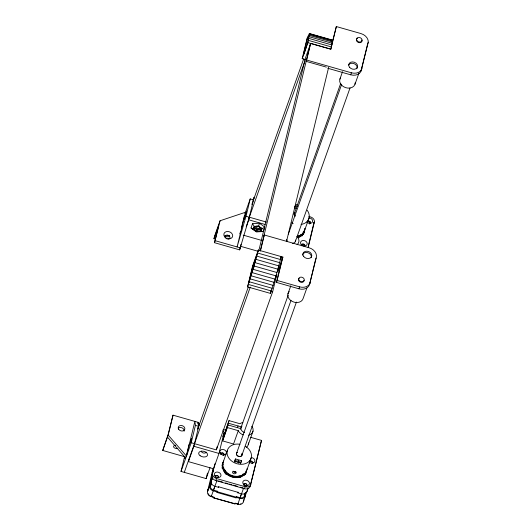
<?xml version="1.0" encoding="UTF-8"?>
<svg xmlns="http://www.w3.org/2000/svg" width="531" height="531" viewBox="0 0 531 531"><rect width="100%" height="100%" fill="white"/><g stroke="black" fill="none" stroke-linecap="round" stroke-linejoin="round"><path stroke-width="0.8" d="M209.878 495.788A3.823 2.994 19.6 0 0 211.225 496.412L213.98 497.414L210.634 496.432A4.779 3.737 19.6 0 1 207.448 492.171L208.059 489.502M233.992 503.441L213.701 497.892L213.98 497.195L213.701 497.892L235.007 503.972L235.087 503.215L237.835 504.005A3.823 2.994 19.6 0 0 238.326 504.111M302.205 58.682L307.907 42.672L309.361 33.519L307.243 37.867L302.205 58.682L305.371 59.585M307.907 42.672L330.846 49.217L332.101 43.25L332.3 40.057L309.361 33.519M238.917 460.994L238.618 463.012L238.977 461.539M246.291 492.064L245.382 496.087A4.779 3.737 19.6 0 1 239.912 498.417L236.235 497.374L236.056 497.879L216.787 492.376L217.146 491.148L213.475 490.1A3.823 2.994 19.6 0 1 210.508 486.137L211.212 483.223L210.296 482.964L210.117 483.469M235.007 503.972L235.087 503.215L237.842 504.224L241.373 493.896M361.996 68.127L361.631 69.395A9.266 7.248 19.6 0 1 351.422 72.807L306.633 60.03L306.155 61.364L326.366 67.125M238.014 503.501L237.875 504.231L238.446 504.364A4.779 3.737 19.6 0 0 243.158 502.359L245.382 496.087L244.459 495.821A3.823 2.994 19.6 0 1 240.085 497.693L236.414 496.644L236.235 497.149L216.967 491.653L217.146 491.148M212.108 472.749L213.409 468.388M243.311 501.895L243.815 499.784L243.636 500.288M245.163 492.907L244.459 495.821L245.554 492.748M210.037 467.645L206.141 478.59L181.018 471.422L184.582 456.687L162.732 450.454L168.115 434.511L173.02 415.169L198.149 422.331L198.7 426.333L195.428 425.397L194.87 421.402L186.481 456.083L168.194 435.108L173.02 415.169M215.533 239.156L213.973 238.711L214.597 236.109L220.06 220.763L245.481 212.261L237.085 246.942L246.032 216.256L250.227 198.919L253.506 199.848M249.311 217.192L239.654 249.875L214.524 242.707L218.719 225.37L213.973 238.711M214.524 242.707L220.06 220.763M186.706 454.204L189.142 444.122M241.386 228.224L244.393 215.812M181.018 471.422L191.226 442.741L195.428 425.397M222.735 430.78A3.412 2.668 19.6 0 1 223.83 433.502L219.004 453.441L213.542 468.787L188.412 461.618L189.043 459.016M239.654 249.875L240.988 244.36M197.764 423.911L198.149 422.331M188.412 461.618L193.875 446.279L199.331 423.731L197.691 428.338M246.225 226.697L248.681 219.794L254.137 197.247L253.041 200.32M253.645 229.12L254.17 226.949L257.263 229.206L261.245 228.967L260.721 231.138L256.738 231.37L253.645 229.12L254.535 226.624L258.517 226.385L261.61 228.642L260.721 231.138M256.738 231.37L257.263 229.206M307.217 38.756L303.32 54.846C302.816 59.127 312.394 28.156 307.217 38.756L308.757 39.194M280.315 259.201L281.244 256.599L275.994 275.861L270.505 293.417L247.565 286.879L252.603 266.071L258.305 250.061L282.884 257.07L276.532 282.412L298.926 288.798A9.339 7.308 19.6 0 0 309.527 284.576L316.317 257.429A9.326 7.301 19.6 0 0 309.082 247.765L264.292 234.987L263.841 236.255M252.676 266.569L248.78 282.658L257.084 254.19L252.676 266.569L254.21 267.007M258.803 250.778L305.438 58.058L310.662 43.383L330.873 49.144L336.335 26.55L360.914 33.559A9.279 7.261 19.6 0 1 368.268 42.221L360.914 71.4A9.266 7.248 19.6 0 1 350.706 74.805L327.713 68.247M260.23 251.163L310.184 44.717M260.489 250.685L264.292 234.987M306.633 60.03L310.662 43.383M206.141 478.59L207.475 473.068M217.119 446.75L216.356 449.91L191.226 442.741M250.546 437.278L261.511 440.405L250.181 486.283A5.005 3.916 19.6 0 1 244.452 488.726L215.832 480.562A5.005 3.916 19.6 0 1 211.942 475.378L213.542 468.787M207.521 491.686L209.592 485.878L213.621 468.979M211.942 475.378L215.022 463.596M248.289 487.916L246.995 491.547A4.779 3.737 19.6 0 1 241.525 493.876L237.855 492.834L238.034 492.33L218.765 486.834L218.586 487.339L214.916 486.29A4.779 3.737 19.6 0 1 211.205 481.338L212.088 477.92M211.617 481.318L211.033 483.728L211.212 483.223M212.008 479.705L212.592 477.289M222.608 440.896L227.354 427.555L238.28 430.668L233.534 444.009L222.608 440.896L227.985 424.953L240.921 428.676A4.547 3.558 19.6 0 0 244.519 432.446M227.354 427.555L227.985 424.953M229.034 420.618L223.657 436.562L229.034 420.618L239.959 423.731L240.974 423.127A7.992 6.253 19.6 0 1 242.8 422.61M218.586 487.339L218.759 486.608M270.505 293.417L271.328 290.039M331.855 44.133L336.335 26.55M216.436 449.671L272.649 291.811L276.85 274.467L275.735 277.594M278.656 267.644L277.68 271.68L282.884 257.07M276.532 282.412L282.193 259.002M286.528 241.406L328.676 67.231M297.672 206.254L295.415 205.61L294.831 208.039L296.331 208.471M235.445 458.95L234.855 461.373L240.868 463.092L241.452 460.662L235.445 458.95L234.377 461.95M236.056 497.879L236.414 496.644M237.855 492.834L238.034 492.104M239.912 498.417L243.596 488.069M246.995 491.547L247.526 489.363M250.181 486.283L261.511 440.405M308.226 246.411L313.436 224.872M308.166 247.599L314.339 222.071A5.005 3.916 19.6 0 0 310.456 216.887L308.869 216.436M361.093 70.928L367.552 44.219M309.527 284.576L312.195 273.545M312.58 271.965L315.441 260.144M238.014 462.541L238.519 460.496M185.1 457.005L184.795 458.472L185.352 456.999M247.565 286.879L253.055 269.317L258.305 250.061M211.404 495.908L211.232 496.638L214.823 486.316M252.564 223.657L254.157 226.345L258.624 226.08L259.486 223.246L264.863 227.162L262.102 228.609L261.106 231.416L256.632 231.682L251.024 227.991L252.564 223.657L259.486 223.246M245.003 213.595L250.227 198.919M239.78 233.826L240.57 231.602M162.732 450.454L168.194 435.108M251.853 204.501L303.725 58.815M248.521 219.409L305.073 60.587M253.154 229.146L254.157 226.345M261.703 227.965L261.033 229.837L257.057 230.069L253.964 227.819M251.024 227.991L256.4 231.914L263.323 231.503L264.604 227.885M197.671 429.227L248.322 286.992M184.29 472.358L250.247 287.138M339.893 79.126L342.528 71.718M294.347 208.617L295.415 205.61M294.293 213.727L340.69 83.427M288.32 234.144L341.705 84.223M350.706 74.805L351.422 72.807M222.774 436.462L223.83 433.502M212.128 472.67L207.86 490.086L208.039 489.582M295.269 241.751L350.042 87.927M211.205 481.338L212.758 476.984M367.791 43.555L368.268 42.221M216.967 491.872L213.296 490.83A4.779 3.737 19.6 0 1 209.592 485.878L210.515 486.091L211.59 483.064M354.987 84.243L358.943 73.132M304.767 229.943L309.042 217.936M215.832 480.562L216.542 478.557A5.005 3.916 19.6 0 1 212.659 473.373M222.967 462.773L227.241 450.766M213.535 490.12L216.98 480.482A4.779 3.737 19.6 0 1 216.389 480.283M237.51 427.448L238.041 425.968L241.353 426.878A4.547 3.558 19.6 0 1 241.997 426.167M287.908 293.915L290.809 285.764M240.589 428.809L288.141 295.282M240.563 429.101L241.353 426.878M314.339 222.071L313.629 224.075A5.005 3.916 19.6 0 0 313.615 222.509M236.527 453.414L290.981 300.486M298.926 288.798L299.617 286.866A9.339 7.308 19.6 0 0 310.217 282.645M241.99 454.974L296.444 302.046M240.384 463.663L241.452 460.662M248.282 444.513L253.035 431.172M315.633 259.354L316.091 258.073M306.891 287.908L303.201 298.276A7.965 6.233 19.6 0 1 292.462 301.548A7.965 6.233 19.6 0 1 289.242 291.552M247.001 469.63L251.276 457.622M244.452 488.726L245.163 486.721A5.005 3.916 19.6 0 0 250.891 484.279M247.698 488.633L247.877 488.128M212.632 470.566L212.785 470.101A4.779 3.737 19.6 0 1 213.323 469.271M261.106 231.416L263.323 231.503M309.473 33.758L332.413 40.303M309.48 34.382L332.413 40.927M309.374 35.371L332.313 41.909M309.161 36.705L332.101 43.25M308.843 38.391L331.782 44.929M308.425 40.383L331.364 46.927M246.032 216.256L266.476 222.091M248.681 219.794L265.069 224.467M243.218 235.133L261.166 240.258M240.656 246.324L258.604 251.442M280.886 257.893L282.432 258.338M215.234 240.709L240.364 247.877M257.555 253.002L280.494 259.546M256.738 256.108L279.678 262.653M255.869 259.334L278.808 265.878M254.96 262.639L277.899 269.184M254.017 265.978L276.956 272.522M253.055 269.317L275.994 275.861M252.086 272.602L275.025 279.147M277.222 280.481L299.617 286.866M251.123 275.801L274.062 282.339M250.174 278.861L273.113 285.406M249.265 281.755L272.204 288.293M248.389 284.437L271.328 290.975M271.089 291.36L272.649 291.811M228.403 423.22L238.041 425.968M223.133 429.46L226.266 430.349M193.875 446.279L219.004 453.441M233.421 471.594L235.678 472.238M216.542 478.557L245.163 486.721M218.546 480.927L222.462 482.042M225.589 482.938L227.938 483.608M229.505 484.053L231.855 484.723M233.421 485.168L237.33 486.283M240.463 487.179L242.813 487.85M209.592 485.878L210.508 486.137M258.624 226.08L262.102 228.609M167.484 437.113L185.764 458.08M238.28 430.668L238.89 431.743A7.992 6.253 19.6 0 0 243.225 434.862M247.2 468.355A12.512 9.79 19.6 0 1 232.279 475.623A12.512 9.79 19.6 0 1 223.651 460.981M245.302 446.266A12.512 9.79 19.6 0 1 246.981 462.952A12.512 9.79 19.6 0 1 227.613 455.777A12.512 9.79 19.6 0 1 239.979 444.294M236.036 472.039A1.819 1.128 13.6 0 1 233.009 471.17M235.591 462.149A1.819 1.128 13.6 0 1 237.443 460.921A1.819 1.128 13.6 0 1 238.89 462.806M241.99 453.773A2.96 2.316 19.6 0 1 240.882 456.361L240.204 456.554A2.96 2.316 19.6 0 1 236.866 455.22A2.96 2.316 19.6 0 1 237.072 452.366M355.232 82.69A7.972 6.239 19.6 0 1 345.489 87.608A7.972 6.239 19.6 0 1 340.61 77.732M361.89 39.984A2.841 2.224 19.6 0 1 359.467 42.686A2.841 2.224 19.6 0 1 356.533 39.613M356.759 39.082A2.841 2.224 19.6 0 1 357.702 38.312M304.031 280.275A2.841 2.224 19.6 0 1 300.38 282.134A2.841 2.224 19.6 0 1 299.152 278.33M302.491 255.112A4.547 3.558 19.6 0 1 307.748 252.67A4.547 3.558 19.6 0 1 311.212 257.601M348.555 65.067A4.547 3.558 19.6 0 1 354.33 63.766A4.547 3.558 19.6 0 1 356.825 68.818M301.734 245.734A1.434 1.122 19.6 0 1 303.141 244.393A1.434 1.122 19.6 0 1 304.316 246.192M307.144 222.555A1.434 1.122 19.6 0 1 309.128 221.998A1.434 1.122 19.6 0 1 309.58 223.836M301.084 234.277A10.507 8.224 19.6 0 1 297.599 237.125M300.705 235.339A10.507 8.224 19.6 0 1 297.944 237.842M299.345 235.379A10.036 7.852 19.6 0 1 297.426 236.527M309.48 221.128A3.823 2.994 19.6 0 1 309.872 221.414M310.217 221.739A3.823 2.994 19.6 0 1 310.522 222.097M303.135 232.127A11.941 9.346 19.6 0 1 301.966 236.003M303.772 231.025A12.518 9.797 19.6 0 1 303.586 233.613M234.516 471.455A3.584 2.801 19.6 0 1 233.6 471.289M244.479 485.666A1.434 1.122 19.6 0 1 244.612 483.867A1.434 1.122 19.6 0 1 246.723 484.71A1.434 1.122 19.6 0 1 245.495 486.071M221.015 454.124A1.434 1.122 19.6 0 1 222.19 453.062A1.434 1.122 19.6 0 1 223.77 454.118A1.434 1.122 19.6 0 1 222.874 455.366M221.254 454.715A1.434 1.122 19.6 0 1 221.088 454.43M215.626 477.011A1.434 1.122 19.6 0 1 217.212 475.71A1.434 1.122 19.6 0 1 218.009 477.688M216.031 477.555A1.434 1.122 19.6 0 1 215.785 477.296M249.696 462.833A1.434 1.122 19.6 0 1 249.975 461.333A1.434 1.122 19.6 0 1 251.867 461.665A1.434 1.122 19.6 0 1 251.92 463.224M243.424 473.665A10.507 8.224 19.6 0 1 232.678 476.944A10.507 8.224 19.6 0 1 224.022 468.846M243.045 474.727A10.507 8.224 19.6 0 1 239.561 477.575M226.113 474.475A10.507 8.224 19.6 0 1 223.704 466.995M239.766 475.909A10.036 7.852 19.6 0 1 224.991 470.001M209.486 495.496A3.823 2.994 19.6 0 1 209.134 495.171M208.836 494.819A3.823 2.994 19.6 0 1 208.59 494.441M208.398 494.049A3.823 2.994 19.6 0 1 208.271 493.644M220.325 452.85A3.823 2.994 19.6 0 1 220.67 452.611M252.929 462.362A3.823 2.994 19.6 0 1 253.114 462.76M253.294 462.255A3.823 2.994 19.6 0 1 253.426 462.654M241.028 503.693A3.823 2.994 19.6 0 1 240.643 503.892M222.117 468.236A11.941 9.346 19.6 0 1 223.285 464.353M245.269 473.141A11.941 9.346 19.6 0 1 244.306 475.391M222.058 465.528A12.518 9.797 19.6 0 1 222.887 463.789M245.926 472.995A12.518 9.797 19.6 0 1 245.521 474.216M304.017 231.41A12.512 9.79 19.6 0 1 303.393 234.556M307.124 221.858A1.706 1.334 19.6 0 1 309.719 221.752A1.706 1.334 19.6 0 1 309.56 223.896M301.588 245.468A1.706 1.334 19.6 0 1 303.261 243.875A1.706 1.334 19.6 0 1 304.661 246.012M304.694 228.748A12.512 9.79 19.6 0 1 297.977 237.563M309.095 217.889A3.412 2.668 19.6 0 1 312.507 221.912A3.412 2.668 19.6 0 1 307.157 222.429M259.32 226.591A2.502 1.553 13.6 0 1 256.918 225.907M295.581 240.092A4.547 3.558 19.6 0 1 292.601 243.41M287.457 241.353A4.547 3.558 19.6 0 1 286.707 239.474M297.612 237.025A7.992 6.253 19.6 0 1 297.055 244.725M260.555 227.394A2.502 1.553 13.6 0 1 257.947 228.257A2.502 1.553 13.6 0 1 255.696 226.432M222.184 464.897A12.512 9.79 19.6 0 1 222.788 463.755M246.032 471.037A12.512 9.79 19.6 0 1 245.408 474.183M249.358 461.552A1.706 1.334 19.6 0 1 251.78 461.313A1.706 1.334 19.6 0 1 252.119 463.39M249.477 462.926A1.706 1.334 19.6 0 1 249.285 462.581M215.374 477.05A1.706 1.334 19.6 0 1 217.046 475.451A1.706 1.334 19.6 0 1 218.447 477.588M243.822 485.161A1.706 1.334 19.6 0 1 244.711 483.582A1.706 1.334 19.6 0 1 246.855 484.438A1.706 1.334 19.6 0 1 246.331 486.164M220.75 454.111A1.706 1.334 19.6 0 1 222.94 452.996A1.706 1.334 19.6 0 1 223.677 455.279M246.523 470.964A12.512 9.79 19.6 0 1 230.653 476.546A12.512 9.79 19.6 0 1 223.498 461.758M251.329 457.583A3.412 2.668 19.6 0 1 254.741 461.605A3.412 2.668 19.6 0 1 249.391 462.123M206.174 452.147A2.502 1.553 13.6 0 1 203.565 453.003A2.502 1.553 13.6 0 1 201.309 451.177M248.402 442.861A7.992 6.253 19.6 0 1 246.517 447.261M251.827 426.22A7.992 6.253 19.6 0 1 248.554 435.228M178.297 428.145A3.412 2.668 19.6 0 1 182.279 427.986A3.412 2.668 19.6 0 1 184.098 431.192M175.535 445.536A2.502 1.553 13.6 0 1 175.011 445.224M177.852 448.224A2.502 1.553 13.6 0 1 173.962 447.454A2.502 1.553 13.6 0 1 175.283 445.283M225.237 237.516A2.502 1.958 19.6 0 1 226.949 235.133A2.502 1.958 19.6 0 1 229.963 237.145A2.502 1.958 19.6 0 1 227.726 239.176M226.478 238.817A2.502 1.958 19.6 0 1 225.947 238.465M229.259 235.485A4.547 2.821 13.6 0 1 226.949 235.22M229.671 235.844A2.502 1.553 13.6 0 1 227.387 236.753A2.502 1.553 13.6 0 1 224.925 235.293M241.884 453.786A2.841 2.224 19.6 0 1 238.731 456.361A2.841 2.224 19.6 0 1 237.158 452.439M295.203 215.991A2.841 2.224 19.6 0 1 294.924 212.745M304.967 228.669A12.512 9.79 19.6 0 1 296.756 236.487M307.157 210.183A12.512 9.79 19.6 0 1 301.037 224.48M293.165 223.511A12.512 9.79 19.6 0 1 291.685 222.834M296.145 204.408A12.512 9.79 19.6 0 1 297.745 204.601M295.13 216.051A2.96 2.316 19.6 0 1 294.838 212.679M190.271 442.967L191.645 438.354L190.271 442.967M244.074 219.535L246.583 211.152L244.074 219.535M234.231 471.555L233.779 471.508A1.819 1.128 23.2 0 0 232.598 472.092A1.819 1.128 23.2 0 0 233.122 473.353L233.501 473.612A1.832 1.115 4.2 0 0 236.129 472.982A1.832 1.115 4.2 0 0 234.231 471.548M349.67 67.417A4.547 3.558 19.6 0 0 357.297 67.483A4.547 3.558 19.6 0 0 352.518 61.921A4.547 3.558 19.6 0 0 349.67 67.417M303.672 256.446A4.547 3.558 19.6 0 0 311.358 256.977A4.547 3.558 19.6 0 0 307.037 251.203A4.547 3.558 19.6 0 0 303.672 256.446M301.11 244.399A3.412 2.668 19.6 0 0 306.878 244.798A3.412 2.668 19.6 0 0 303.632 240.47A3.412 2.668 19.6 0 0 301.11 244.399M243.344 484.093A3.412 2.668 19.6 0 0 249.112 484.491A3.412 2.668 19.6 0 0 245.866 480.157A3.412 2.668 19.6 0 0 243.344 484.093M214.896 475.982A3.412 2.668 19.6 0 0 220.664 476.38A3.412 2.668 19.6 0 0 217.418 472.046A3.412 2.668 19.6 0 0 214.896 475.982M220.365 453.401A3.412 2.668 19.6 0 0 226.126 453.799A3.412 2.668 19.6 0 0 222.887 449.465A3.412 2.668 19.6 0 0 220.365 453.401M200.134 455.751A4.547 2.821 13.6 0 0 207.508 455.306A4.547 2.821 13.6 0 0 201.773 451.124A4.547 2.821 13.6 0 0 200.134 455.751M178.768 429.433A3.412 2.668 19.6 0 0 184.536 429.831A3.412 2.668 19.6 0 0 181.29 425.497A3.412 2.668 19.6 0 0 178.768 429.433M224.58 236.726A4.547 3.558 19.6 0 0 232.266 237.257A4.547 3.558 19.6 0 0 227.938 231.483A4.547 3.558 19.6 0 0 224.58 236.726M299.192 280.401A2.841 2.224 19.6 0 0 303.998 280.733A2.841 2.224 19.6 0 0 301.289 277.129A2.841 2.224 19.6 0 0 299.192 280.401M356.958 40.714A2.841 2.224 19.6 0 0 361.764 41.046A2.841 2.224 19.6 0 0 359.056 37.435A2.841 2.224 19.6 0 0 356.958 40.714"/></g></svg>
